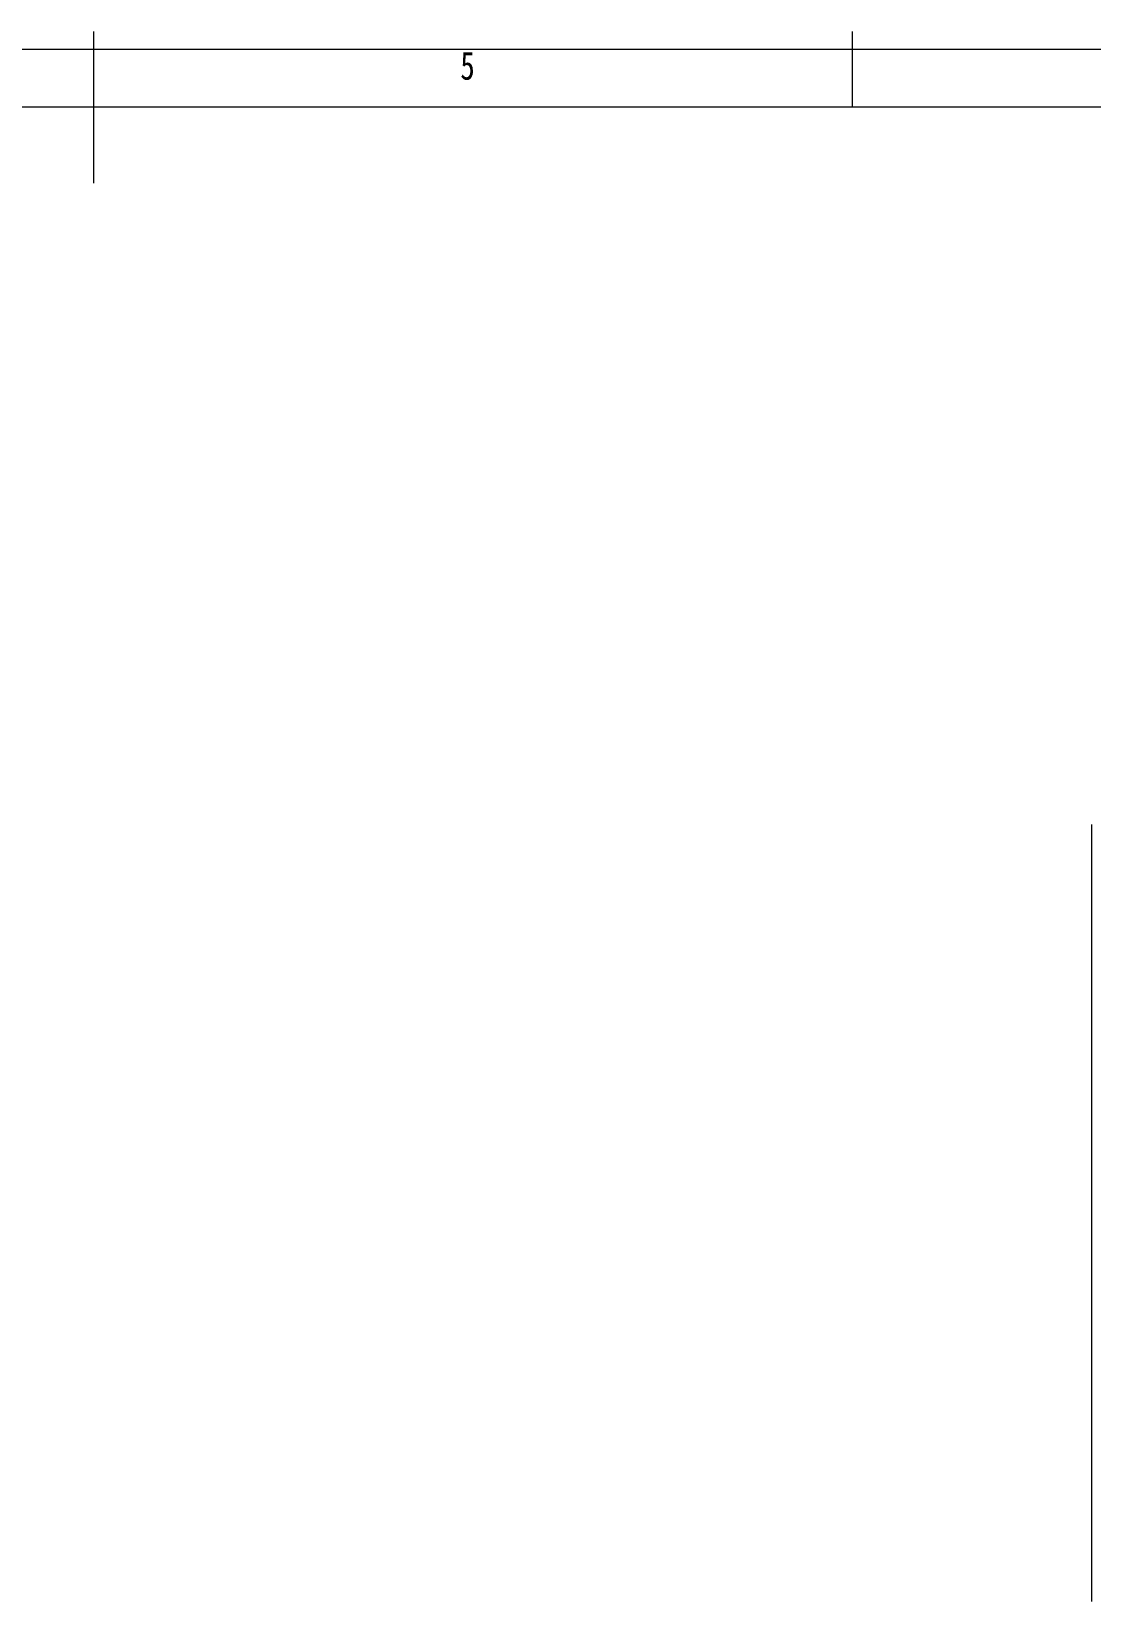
# Model space of a CAD drawing. Header units: millimetres. Extents: x 5 to 415, y 4 to 292.
# Drawn here: x 205.9 to 275.8, y 188.5 to 292 of the extents above; entities that cross this region are included whole.
import ezdxf

# ---------------------------------------------------------------- set-up
doc = ezdxf.new("R2010")
doc.units = ezdxf.units.MM
doc.styles.add('SLDTEXTSTYLE0', font='TXT', dxfattribs={"width": 0.75})

msp = doc.modelspace()

# ---------------------------------------------------------------- linework, layer by layer
at = {"color": 7, "linetype": 'Continuous', "lineweight": 0}
for p, q in [((210, 292), (210, 282)), ((260, 287), (260, 292)), ((415, 290.8068), (5, 290.8068)), ((410, 287), (12.4509, 287))]:
    msp.add_line(p, q, dxfattribs=at)
at = {"color": 7, "linetype": 'Continuous', "lineweight": 15}
msp.add_line((275.7614, 239.7311), (275.7614, 188.5311), dxfattribs=at)

# ---------------------------------------------------------------- texts
at = {"color": 7, "linetype": 'Continuous', "lineweight": 0, "insert": (234.1667, 290.668), "char_height": 1.8521, "attachment_point": 1, "style": 'SLDTEXTSTYLE0'}
msp.add_mtext('5', dxfattribs=at)

doc.saveas('drawing.dxf')
